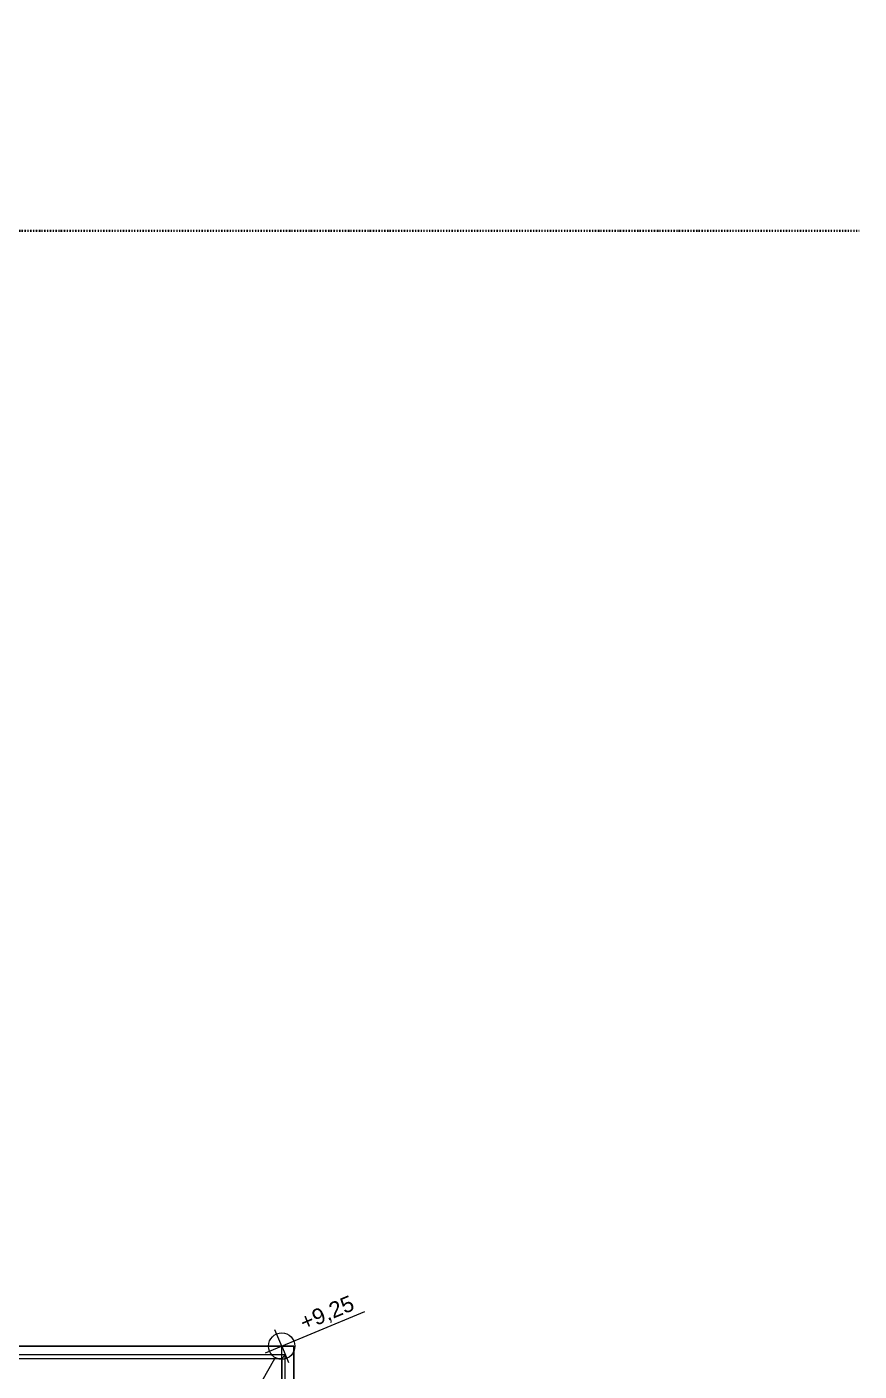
# Model space of a CAD drawing. Header units: metres. Extents: x -17679 to 22565, y -12299 to 33430.
# Drawn here: x 12856 to 17589, y 20290 to 27933 of the extents above; entities that cross this region are included whole.
import ezdxf

# ---------------------------------------------------------------- set-up
doc = ezdxf.new("R2010")
doc.units = ezdxf.units.M
doc.linetypes.add('Strich Punkt Mittel', pattern=[0.015875, 0.00635, -0.004763, 0, -0.004763])
doc.linetypes.add('Verdeckt', pattern=[0.003, 0.002, -0.001])
doc.layers.get('0').update_dxf_attribs({"color": 252})
for name, color, linetype, lineweight in [('A-FLOR-HRAL', 11, 'Continuous', 5), ('A_Decken', 8, 'Continuous', 13), ('A_Gelaender', 7, 'Continuous', 13), ('A_Raeume', 7, 'Continuous', 13), ('A_Raeume_', 7, 'Continuous', 5), ('A_Raster_', 1, 'Continuous', 9), ('G-ANNO-DIMS_', 111, 'Continuous', 9)]:
    doc.layers.add(name, color=color, linetype=linetype, lineweight=lineweight)
doc.styles.add('Arial_2', font='arial.ttf', dxfattribs={"height": 0.09})

# ---------------------------------------------------------------- blocks, each defined once
blk = doc.blocks.new('Typ des oberen Holms - Oberer Geländerholm_Innen_-3409383-263_PP_03DG_BT2')
at = {"layer": 'A_Gelaender', "lineweight": 5}
for p, q in [((-5.4698, 92.2215), (-5.4505, 92.2676)), ((-5.4505, 92.2676), (-2.6448, 91.0973)), ((-2.7102, 91.0704), (-5.4698, 92.2215)), ((-5.156, 85.2069), (-2.7102, 91.0704)), ((-2.6448, 91.0973), (-5.1098, 85.1877))]:
    blk.add_line(p, q, dxfattribs=at)
blk = doc.blocks.new('Typ des oberen Holms - Oberer Geländerholm_Innen_-V1-263_PP_03DG_BT2')
at = {"layer": 'A_Gelaender', "lineweight": 5}
for p, q in [((-5.4505, 92.2676), (-5.4698, 92.2215)), ((-5.4505, 92.2676), (-2.6448, 91.0973)), ((-5.4698, 92.2215), (-2.7102, 91.0704)), ((-2.7102, 91.0704), (-5.156, 85.2069)), ((-2.6448, 91.0973), (-5.1098, 85.1877))]:
    blk.add_line(p, q, dxfattribs=at)
blk = doc.blocks.new('Geländer - Geländer-3753499-263_PP_03DG_BT2')
at = {"layer": 'A_Gelaender', "lineweight": 5}
for p, q in [((-4.9959, 85.045), (-3.2147, 84.302)), ((-3.1885, 84.3128), (-3.2147, 84.302)), ((-3.2147, 84.302), (-4.7276, 80.6749)), ((-4.7276, 80.6749), (-6.5088, 81.4179)), ((-4.7168, 80.6487), (-4.7276, 80.6749))]:
    blk.add_line(p, q, dxfattribs=at)
blk = doc.blocks.new('Typ des oberen Holms - Oberer Geländerholm_Innen_-3753556-263_PP_03DG_BT2')
at = {"layer": 'A_Gelaender', "lineweight": 5}
for p, q in [((-4.969, 85.1096), (-3.1231, 84.3397)), ((-3.1885, 84.3128), (-4.9882, 85.0634)), ((-4.7168, 80.6487), (-3.1885, 84.3128)), ((-3.1231, 84.3397), (-4.6899, 80.5833)), ((-6.5165, 81.3994), (-4.7168, 80.6487)), ((-4.6899, 80.5833), (-6.5358, 81.3533))]:
    blk.add_line(p, q, dxfattribs=at)
blk = doc.blocks.new('Typ des oberen Holms - Oberer Geländerholm_Innen_-V4-263_PP_03DG_BT2')
at = {"layer": 'A_Gelaender', "lineweight": 5}
for p, q in [((-3.1231, 84.3397), (-4.969, 85.1096)), ((-3.1885, 84.3128), (-4.9882, 85.0634)), ((-4.7168, 80.6487), (-3.1885, 84.3128)), ((-4.6899, 80.5833), (-3.1231, 84.3397)), ((-6.5165, 81.3994), (-4.7168, 80.6487)), ((-6.5358, 81.3533), (-4.6899, 80.5833))]:
    blk.add_line(p, q, dxfattribs=at)
blk = doc.blocks.new('Höhenkoten - 018-55644-263_PP_03DG_BT2')
at = {"layer": 'G-ANNO-DIMS_'}
for p, q in [((0, 0), (0, 0.002)), ((-0.002, 0), (0.01024, 0)), ((0, 0), (0, -0.002))]:
    blk.add_line(p, q, dxfattribs=at)
blk.add_circle((0, 0), 0.0015, dxfattribs=at)
blk = doc.blocks.new('6546546')
at = {"layer": 'A_Decken', "color": 251, "true_color": 0x636466}
for p, q in [((-37.3481, 76.5684), (-35.4181, 76.5684)), ((-37.1856, 73.4989), (-35.4575, 76.5684)), ((-35.4181, 76.5684), (-35.4182, 72.6384))]:
    blk.add_line(p, q, dxfattribs=at)
at = {"layer": 'A_Raeume', "color": 251, "linetype": 'Verdeckt', "true_color": 0x636466}
blk.add_line((-35.4182, 72.6384), (-35.4181, 76.5884), dxfattribs=at)
at = {"layer": 'A_Raeume_', "color": 251, "true_color": 0x636466, "flags": 128}
blk.add_lwpolyline([(-37.3273, 72.6384), (-35.4182, 72.6384), (-35.4181, 76.6384), (-37.3273, 76.6384)], close=True, dxfattribs=at)
at = {"layer": 'A_Raster_', "color": 251, "linetype": 'Strich Punkt Mittel', "lineweight": 35, "true_color": 0x636466}
blk.add_line((-56.2428, 82.98), (-32.1341, 82.9792), dxfattribs=at)
at = {"layer": 'A-FLOR-HRAL', "color": 251, "true_color": 0x636466, "rotation": 22.64000000000043}
blk.add_blockref('Geländer - Geländer-3753499-263_PP_03DG_BT2', (0, 0), dxfattribs=at)
at = {"layer": 'A_Gelaender', "color": 251, "lineweight": 5, "true_color": 0x636466, "rotation": 22.64000000000043}
for name in ['Typ des oberen Holms - Oberer Geländerholm_Innen_-3409383-263_PP_03DG_BT2', 'Typ des oberen Holms - Oberer Geländerholm_Innen_-V1-263_PP_03DG_BT2', 'Typ des oberen Holms - Oberer Geländerholm_Innen_-3753556-263_PP_03DG_BT2', 'Typ des oberen Holms - Oberer Geländerholm_Innen_-V4-263_PP_03DG_BT2']:
    blk.add_blockref(name, (0, 0), dxfattribs=at)
at = {"layer": 'G-ANNO-DIMS_', "color": 251, "true_color": 0x636466, "xscale": 49.99999999999998, "yscale": 49.99999999999998, "zscale": 49.99999999999998, "rotation": 22.64000000000044}
blk.add_blockref('Höhenkoten - 018-55644-263_PP_03DG_BT2', (-35.4181, 76.6384), dxfattribs=at)
at = {"layer": 'G-ANNO-DIMS_', "color": 251, "true_color": 0x636466, "insert": (-35.3248, 76.8085), "char_height": 0.09, "width": 0.380128, "attachment_point": 1, "rotation": 22.64, "line_spacing_factor": 0.941778, "style": 'Arial_2'}
blk.add_mtext('+9,25', dxfattribs=at)

msp = doc.modelspace()

# ---------------------------------------------------------------- block references
at = {"xscale": 1000, "yscale": 1000, "zscale": 1000}
msp.add_blockref('6546546', (49723.1, -56206.7), dxfattribs=at)

doc.saveas('drawing.dxf')
